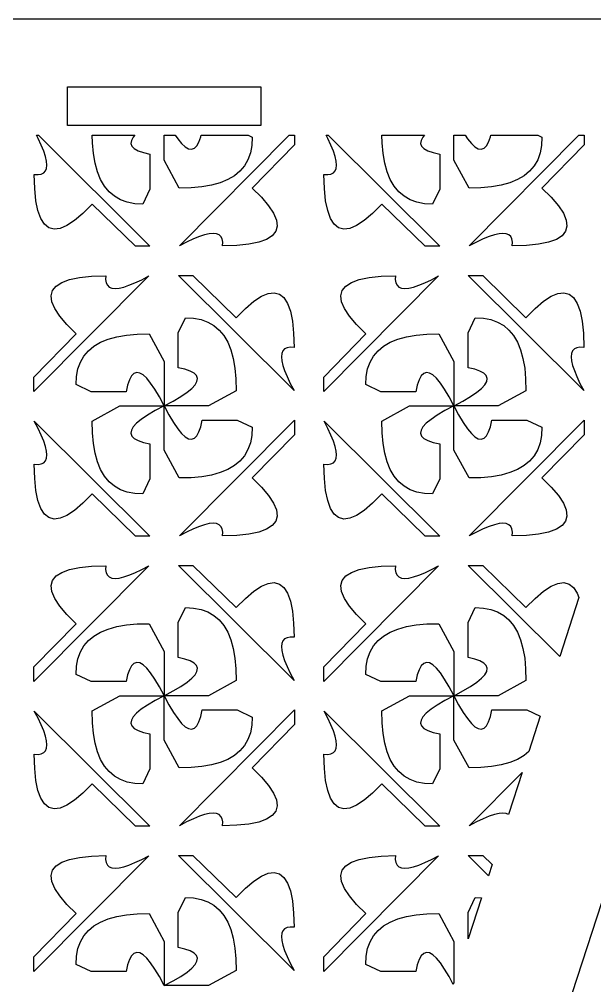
# Model space of a CAD drawing. Header units: metres. Extents: x 20 to 1108, y 20 to 485.
# Drawn here: x 939.7 to 999.3, y 150.8 to 250.8 of the extents above; entities that cross this region are included whole.
import ezdxf

# ---------------------------------------------------------------- set-up
doc = ezdxf.new("R2010")
doc.units = ezdxf.units.M

msp = doc.modelspace()

# ---------------------------------------------------------------- linework, layer by layer
for p, q in [((1029.7, 250.826), (879.698, 250.826)), ((954.698, 20.0001), (1029.7, 250.826)), ((944.698, 239.826), (944.698, 243.826)), ((944.698, 243.826), (964.698, 243.826)), ((964.698, 243.826), (964.698, 239.826)), ((964.698, 239.826), (944.698, 239.826)), ((941.642, 238.497), (941.47, 238.826)), ((941.47, 238.826), (941.671, 238.826)), ((941.968, 237.805), (941.642, 238.497)), ((941.671, 238.826), (953.227, 227.346)), ((947.265, 238.041), (947.249, 238.826)), ((947.249, 238.826), (951.664, 238.826)), ((947.365, 236.929), (947.265, 238.041)), ((951.3, 238.299), (951.252, 237.984)), ((951.497, 238.644), (951.3, 238.299)), ((951.664, 238.826), (951.497, 238.644)), ((954.701, 236.247), (954.701, 238.826)), ((954.701, 238.826), (955.851, 238.826)), ((955.851, 238.826), (956.1, 238.461)), ((956.1, 238.461), (956.506, 237.969)), ((956.282, 227.38), (967.654, 238.826)), ((958.076, 237.729), (958.297, 238.125)), ((958.297, 238.125), (958.485, 238.67)), ((958.485, 238.67), (958.522, 238.826)), ((958.522, 238.826), (963.385, 238.826)), ((963.385, 238.826), (963.817, 238.621)), ((963.817, 238.621), (963.776, 237.772)), ((967.654, 238.826), (968.179, 238.826)), ((968.179, 238.826), (968.179, 237.845)), ((971.642, 238.497), (971.47, 238.826)), ((971.47, 238.826), (971.671, 238.826)), ((971.968, 237.805), (971.642, 238.497)), ((971.671, 238.826), (983.227, 227.346)), ((977.265, 238.041), (977.249, 238.826)), ((977.249, 238.826), (981.664, 238.826)), ((977.365, 236.929), (977.265, 238.041)), ((981.3, 238.299), (981.252, 237.984)), ((981.497, 238.644), (981.3, 238.299)), ((981.664, 238.826), (981.497, 238.644)), ((984.701, 236.247), (984.701, 238.826)), ((984.701, 238.826), (985.851, 238.826)), ((985.851, 238.826), (986.1, 238.461)), ((986.1, 238.461), (986.506, 237.969)), ((986.282, 227.38), (997.654, 238.826)), ((988.076, 237.729), (988.297, 238.125)), ((988.297, 238.125), (988.485, 238.67)), ((988.485, 238.67), (988.522, 238.826)), ((988.522, 238.826), (993.385, 238.826)), ((993.385, 238.826), (993.817, 238.621)), ((993.817, 238.621), (993.776, 237.772)), ((997.654, 238.826), (998.179, 238.826)), ((998.179, 238.826), (998.179, 237.845)), ((942.222, 237.184), (941.968, 237.805)), ((942.402, 236.633), (942.222, 237.184)), ((951.252, 237.984), (951.353, 237.7)), ((951.353, 237.7), (951.601, 237.448)), ((951.601, 237.448), (951.997, 237.228)), ((951.997, 237.228), (952.542, 237.039)), ((952.542, 237.039), (953.231, 236.881)), ((956.506, 237.969), (956.881, 237.625)), ((956.881, 237.625), (957.226, 237.428)), ((957.226, 237.428), (957.54, 237.38)), ((957.54, 237.38), (957.824, 237.481)), ((957.824, 237.481), (958.076, 237.729)), ((963.776, 237.772), (963.629, 236.995)), ((968.179, 237.845), (963.816, 233.365)), ((972.222, 237.184), (971.968, 237.805)), ((972.402, 236.633), (972.222, 237.184)), ((981.252, 237.984), (981.353, 237.7)), ((981.353, 237.7), (981.601, 237.448)), ((981.601, 237.448), (981.997, 237.228)), ((981.997, 237.228), (982.542, 237.039)), ((982.542, 237.039), (983.231, 236.881)), ((986.506, 237.969), (986.881, 237.625)), ((986.881, 237.625), (987.226, 237.428)), ((987.226, 237.428), (987.541, 237.38)), ((987.541, 237.38), (987.824, 237.481)), ((987.824, 237.481), (988.076, 237.729)), ((993.776, 237.772), (993.629, 236.995)), ((998.179, 237.845), (993.816, 233.365)), ((942.512, 236.153), (942.402, 236.633)), ((942.548, 235.744), (942.512, 236.153)), ((947.54, 235.925), (947.365, 236.929)), ((953.231, 236.881), (953.231, 233.262)), ((956.268, 233.369), (954.701, 236.247)), ((963.375, 236.295), (963.014, 235.669)), ((963.629, 236.995), (963.375, 236.295)), ((972.512, 236.153), (972.402, 236.633)), ((972.548, 235.744), (972.512, 236.153)), ((977.54, 235.925), (977.365, 236.929)), ((983.231, 236.881), (983.231, 233.262)), ((986.268, 233.369), (984.701, 236.247)), ((993.375, 236.295), (993.014, 235.669)), ((993.629, 236.995), (993.375, 236.295)), ((942.221, 234.942), (942.402, 235.138)), ((942.402, 235.138), (942.512, 235.405)), ((942.512, 235.405), (942.548, 235.744)), ((947.79, 235.028), (947.54, 235.925)), ((948.115, 234.238), (947.79, 235.028)), ((962.545, 235.119), (961.97, 234.644)), ((963.014, 235.669), (962.545, 235.119)), ((972.221, 234.942), (972.402, 235.138)), ((972.402, 235.138), (972.512, 235.405)), ((972.512, 235.405), (972.548, 235.744)), ((977.79, 235.028), (977.54, 235.925)), ((978.115, 234.238), (977.79, 235.028)), ((992.545, 235.119), (991.97, 234.644)), ((993.014, 235.669), (992.545, 235.119)), ((941.291, 233.308), (941.243, 234.777)), ((941.243, 234.777), (941.639, 234.761)), ((941.639, 234.761), (941.966, 234.816)), ((941.966, 234.816), (942.221, 234.942)), ((948.516, 233.556), (948.115, 234.238)), ((961.286, 234.243), (960.496, 233.918)), ((961.97, 234.644), (961.286, 234.243)), ((971.291, 233.308), (971.243, 234.777)), ((971.243, 234.777), (971.639, 234.761)), ((971.639, 234.761), (971.966, 234.816)), ((971.966, 234.816), (972.221, 234.942)), ((978.516, 233.556), (978.115, 234.238)), ((991.286, 234.243), (990.496, 233.918)), ((991.97, 234.644), (991.286, 234.243)), ((941.421, 232.056), (941.291, 233.308)), ((948.99, 232.98), (948.516, 233.556)), ((953.231, 233.262), (952.493, 231.707)), ((957.483, 233.393), (956.268, 233.369)), ((958.596, 233.493), (957.483, 233.393)), ((959.6, 233.668), (958.596, 233.493)), ((960.496, 233.918), (959.6, 233.668)), ((963.816, 233.365), (964.778, 232.411)), ((971.421, 232.056), (971.291, 233.308)), ((978.99, 232.98), (978.516, 233.556)), ((983.231, 233.262), (982.493, 231.707)), ((987.483, 233.393), (986.268, 233.369)), ((988.596, 233.493), (987.483, 233.393)), ((989.6, 233.668), (988.596, 233.493)), ((990.496, 233.918), (989.6, 233.668)), ((993.816, 233.365), (994.778, 232.411)), ((941.633, 231.026), (941.421, 232.056)), ((949.541, 232.512), (948.99, 232.98)), ((950.167, 232.15), (949.541, 232.512)), ((950.867, 231.896), (950.167, 232.15)), ((964.778, 232.411), (965.518, 231.541)), ((971.633, 231.026), (971.421, 232.056)), ((979.541, 232.512), (978.99, 232.98)), ((980.167, 232.15), (979.541, 232.512)), ((980.867, 231.896), (980.167, 232.15)), ((994.778, 232.411), (995.518, 231.541)), ((941.926, 230.217), (941.633, 231.026)), ((947.237, 231.708), (946.283, 230.746)), ((951.717, 227.346), (947.237, 231.708)), ((951.644, 231.748), (950.867, 231.896)), ((952.493, 231.707), (951.644, 231.748)), ((965.518, 231.541), (966.035, 230.755)), ((971.926, 230.217), (971.633, 231.026)), ((977.237, 231.708), (976.283, 230.746)), ((981.717, 227.346), (977.237, 231.708)), ((981.644, 231.748), (980.867, 231.896)), ((982.493, 231.707), (981.644, 231.748)), ((995.518, 231.541), (996.035, 230.755)), ((942.303, 229.629), (941.926, 230.217)), ((945.413, 230.007), (944.627, 229.489)), ((946.283, 230.746), (945.413, 230.007)), ((966.035, 230.755), (966.331, 230.051)), ((966.331, 230.051), (966.407, 229.428)), ((972.303, 229.629), (971.926, 230.217)), ((975.413, 230.007), (974.627, 229.489)), ((976.283, 230.746), (975.413, 230.007)), ((996.035, 230.755), (996.331, 230.051)), ((996.331, 230.051), (996.407, 229.428)), ((942.76, 229.263), (942.303, 229.629)), ((943.3, 229.117), (942.76, 229.263)), ((943.923, 229.193), (943.3, 229.117)), ((944.627, 229.489), (943.923, 229.193)), ((966.407, 229.428), (966.262, 228.889)), ((972.76, 229.263), (972.303, 229.629)), ((973.3, 229.117), (972.76, 229.263)), ((973.923, 229.193), (973.3, 229.117)), ((974.627, 229.489), (973.923, 229.193)), ((996.407, 229.428), (996.262, 228.889)), ((957.72, 228.096), (957.027, 227.77)), ((958.341, 228.35), (957.72, 228.096)), ((958.892, 228.53), (958.341, 228.35)), ((959.371, 228.64), (958.892, 228.53)), ((959.78, 228.676), (959.371, 228.64)), ((960.119, 228.64), (959.78, 228.676)), ((960.387, 228.53), (960.119, 228.64)), ((960.583, 228.349), (960.387, 228.53)), ((960.709, 228.094), (960.583, 228.349)), ((960.764, 227.767), (960.709, 228.094)), ((965.308, 228.054), (964.498, 227.761)), ((965.896, 228.431), (965.308, 228.054)), ((966.262, 228.889), (965.896, 228.431)), ((987.72, 228.096), (987.027, 227.77)), ((988.341, 228.35), (987.72, 228.096)), ((988.892, 228.53), (988.341, 228.35)), ((989.371, 228.64), (988.892, 228.53)), ((989.78, 228.676), (989.371, 228.64)), ((990.119, 228.64), (989.78, 228.676)), ((990.387, 228.53), (990.119, 228.64)), ((990.583, 228.349), (990.387, 228.53)), ((990.709, 228.094), (990.583, 228.349)), ((990.764, 227.767), (990.709, 228.094)), ((995.308, 228.054), (994.499, 227.761)), ((995.896, 228.431), (995.308, 228.054)), ((996.262, 228.889), (995.896, 228.431)), ((953.227, 227.346), (951.717, 227.346)), ((957.027, 227.77), (956.282, 227.38)), ((960.748, 227.371), (960.764, 227.767)), ((962.217, 227.419), (960.748, 227.371)), ((963.469, 227.549), (962.217, 227.419)), ((964.498, 227.761), (963.469, 227.549)), ((983.227, 227.346), (981.717, 227.346)), ((987.027, 227.77), (986.282, 227.38)), ((990.747, 227.371), (990.764, 227.767)), ((992.217, 227.419), (990.747, 227.371)), ((993.469, 227.549), (992.217, 227.419)), ((994.499, 227.761), (993.469, 227.549)), ((953.114, 224.273), (941.218, 212.298)), ((944.898, 223.892), (945.928, 224.104)), ((945.928, 224.104), (947.18, 224.234)), ((947.18, 224.234), (948.648, 224.281)), ((948.648, 224.281), (948.633, 223.886)), ((952.369, 223.883), (953.114, 224.273)), ((956.17, 224.307), (957.68, 224.307)), ((968.145, 212.41), (956.17, 224.307)), ((957.68, 224.307), (962.159, 219.944)), ((983.114, 224.273), (971.218, 212.298)), ((974.898, 223.892), (975.928, 224.104)), ((975.928, 224.104), (977.18, 224.234)), ((977.18, 224.234), (978.649, 224.281)), ((978.649, 224.281), (978.633, 223.886)), ((982.369, 223.883), (983.114, 224.273)), ((986.17, 224.307), (987.68, 224.307)), ((998.145, 212.41), (986.17, 224.307)), ((987.68, 224.307), (992.159, 219.944)), ((943.135, 222.764), (943.501, 223.222)), ((943.501, 223.222), (944.089, 223.599)), ((944.089, 223.599), (944.898, 223.892)), ((948.633, 223.886), (948.688, 223.559)), ((948.688, 223.559), (948.814, 223.304)), ((948.814, 223.304), (949.01, 223.122)), ((949.01, 223.122), (949.277, 223.013)), ((949.277, 223.013), (949.616, 222.977)), ((949.616, 222.977), (950.025, 223.013)), ((950.025, 223.013), (950.505, 223.122)), ((950.505, 223.122), (951.056, 223.303)), ((951.056, 223.303), (951.677, 223.557)), ((951.677, 223.557), (952.369, 223.883)), ((973.135, 222.764), (973.501, 223.222)), ((973.501, 223.222), (974.089, 223.599)), ((974.089, 223.599), (974.898, 223.892)), ((978.633, 223.886), (978.688, 223.559)), ((978.688, 223.559), (978.814, 223.304)), ((978.814, 223.304), (979.01, 223.122)), ((979.01, 223.122), (979.277, 223.013)), ((979.277, 223.013), (979.616, 222.977)), ((979.616, 222.977), (980.025, 223.013)), ((980.025, 223.013), (980.505, 223.122)), ((980.505, 223.122), (981.056, 223.303)), ((981.056, 223.303), (981.677, 223.557)), ((981.677, 223.557), (982.369, 223.883)), ((942.989, 222.225), (943.135, 222.764)), ((943.065, 221.602), (942.989, 222.225)), ((963.983, 221.646), (964.77, 222.163)), ((964.77, 222.163), (965.474, 222.459)), ((965.474, 222.459), (966.097, 222.535)), ((966.097, 222.535), (966.637, 222.39)), ((966.637, 222.39), (967.094, 222.024)), ((967.094, 222.024), (967.471, 221.436)), ((972.989, 222.225), (973.135, 222.764)), ((973.065, 221.602), (972.989, 222.225)), ((993.983, 221.646), (994.77, 222.163)), ((994.77, 222.163), (995.474, 222.459)), ((995.474, 222.459), (996.097, 222.535)), ((996.097, 222.535), (996.637, 222.39)), ((996.637, 222.39), (997.094, 222.024)), ((997.094, 222.024), (997.471, 221.436)), ((943.361, 220.898), (943.065, 221.602)), ((963.113, 220.906), (963.983, 221.646)), ((967.471, 221.436), (967.764, 220.627)), ((973.361, 220.898), (973.065, 221.602)), ((993.113, 220.906), (993.983, 221.646)), ((997.471, 221.436), (997.764, 220.627)), ((943.879, 220.111), (943.361, 220.898)), ((944.618, 219.241), (943.879, 220.111)), ((962.159, 219.944), (963.113, 220.906)), ((967.764, 220.627), (967.976, 219.597)), ((973.879, 220.111), (973.361, 220.898)), ((974.618, 219.241), (973.879, 220.111)), ((992.159, 219.944), (993.113, 220.906)), ((997.764, 220.627), (997.976, 219.597)), ((945.58, 218.287), (944.618, 219.241)), ((956.165, 218.391), (956.903, 219.945)), ((956.903, 219.945), (957.753, 219.904)), ((957.753, 219.904), (958.529, 219.757)), ((958.529, 219.757), (959.23, 219.503)), ((959.23, 219.503), (959.856, 219.141)), ((959.856, 219.141), (960.406, 218.673)), ((967.976, 219.597), (968.106, 218.345)), ((975.58, 218.287), (974.618, 219.241)), ((986.165, 218.391), (986.903, 219.945)), ((986.903, 219.945), (987.753, 219.904)), ((987.753, 219.904), (988.529, 219.757)), ((988.529, 219.757), (989.23, 219.503)), ((989.23, 219.503), (989.856, 219.141)), ((989.856, 219.141), (990.406, 218.673)), ((997.976, 219.597), (998.106, 218.345)), ((941.218, 213.808), (945.58, 218.287)), ((949.797, 217.984), (950.801, 218.159)), ((950.801, 218.159), (951.913, 218.26)), ((951.913, 218.26), (953.129, 218.283)), ((953.129, 218.283), (954.695, 215.405)), ((956.165, 214.772), (956.165, 218.391)), ((960.406, 218.673), (960.881, 218.097)), ((960.881, 218.097), (961.281, 217.414)), ((968.106, 218.345), (968.153, 216.875)), ((971.218, 213.808), (975.58, 218.287)), ((979.797, 217.984), (980.801, 218.159)), ((980.801, 218.159), (981.913, 218.26)), ((981.913, 218.26), (983.129, 218.283)), ((983.129, 218.283), (984.695, 215.405)), ((986.165, 214.772), (986.165, 218.391)), ((990.406, 218.673), (990.881, 218.097)), ((990.881, 218.097), (991.281, 217.414)), ((998.106, 218.345), (998.153, 216.875)), ((946.852, 216.534), (947.427, 217.009)), ((947.427, 217.009), (948.11, 217.409)), ((948.11, 217.409), (948.9, 217.734)), ((948.9, 217.734), (949.797, 217.984)), ((961.281, 217.414), (961.606, 216.624)), ((976.852, 216.534), (977.427, 217.009)), ((977.427, 217.009), (978.11, 217.409)), ((978.11, 217.409), (978.9, 217.734)), ((978.9, 217.734), (979.797, 217.984)), ((991.281, 217.414), (991.606, 216.624)), ((946.384, 215.984), (946.852, 216.534)), ((961.606, 216.624), (961.856, 215.728)), ((966.885, 216.247), (966.849, 215.908)), ((966.994, 216.515), (966.885, 216.247)), ((967.176, 216.711), (966.994, 216.515)), ((967.431, 216.837), (967.176, 216.711)), ((967.758, 216.892), (967.431, 216.837)), ((968.153, 216.875), (967.758, 216.892)), ((976.384, 215.984), (976.852, 216.534)), ((991.606, 216.624), (991.856, 215.728)), ((996.885, 216.247), (996.849, 215.908)), ((996.994, 216.515), (996.885, 216.247)), ((997.176, 216.711), (996.994, 216.515)), ((997.431, 216.837), (997.176, 216.711)), ((997.758, 216.892), (997.431, 216.837)), ((998.153, 216.875), (997.758, 216.892)), ((945.768, 214.657), (946.022, 215.358)), ((946.022, 215.358), (946.384, 215.984)), ((954.695, 215.405), (954.695, 210.839)), ((961.856, 215.728), (962.031, 214.724)), ((966.849, 215.908), (966.885, 215.499)), ((966.885, 215.499), (966.994, 215.02)), ((966.994, 215.02), (967.175, 214.469)), ((975.768, 214.657), (976.022, 215.358)), ((976.022, 215.358), (976.384, 215.984)), ((984.695, 215.405), (984.695, 210.839)), ((991.856, 215.728), (992.031, 214.724)), ((996.849, 215.908), (996.885, 215.499)), ((996.885, 215.499), (996.994, 215.02)), ((996.994, 215.02), (997.175, 214.469)), ((945.62, 213.881), (945.768, 214.657)), ((951.572, 214.172), (951.32, 213.924)), ((951.856, 214.273), (951.572, 214.172)), ((952.171, 214.225), (951.856, 214.273)), ((952.516, 214.027), (952.171, 214.225)), ((952.891, 213.684), (952.516, 214.027)), ((956.855, 214.613), (956.165, 214.772)), ((957.399, 214.425), (956.855, 214.613)), ((957.796, 214.204), (957.399, 214.425)), ((958.044, 213.952), (957.796, 214.204)), ((962.031, 214.724), (962.132, 213.611)), ((967.175, 214.469), (967.429, 213.848)), ((975.62, 213.881), (975.768, 214.657)), ((981.572, 214.172), (981.32, 213.924)), ((981.856, 214.273), (981.572, 214.172)), ((982.171, 214.225), (981.856, 214.273)), ((982.516, 214.027), (982.171, 214.225)), ((982.891, 213.684), (982.516, 214.027)), ((986.855, 214.613), (986.165, 214.772)), ((987.399, 214.425), (986.855, 214.613)), ((987.796, 214.204), (987.399, 214.425)), ((988.044, 213.952), (987.796, 214.204)), ((992.031, 214.724), (992.132, 213.611)), ((997.175, 214.469), (997.429, 213.848)), ((941.218, 212.298), (941.218, 213.808)), ((945.579, 213.031), (945.62, 213.881)), ((947.134, 212.293), (945.579, 213.031)), ((951.1, 213.527), (950.911, 212.983)), ((951.32, 213.924), (951.1, 213.527)), ((953.297, 213.192), (952.891, 213.684)), ((953.734, 212.551), (953.297, 213.192)), ((957.556, 212.634), (957.899, 213.009)), ((957.899, 213.009), (958.097, 213.354)), ((958.145, 213.669), (958.044, 213.952)), ((958.097, 213.354), (958.145, 213.669)), ((962.132, 213.611), (962.155, 212.396)), ((967.429, 213.848), (967.755, 213.155)), ((967.755, 213.155), (968.145, 212.41)), ((971.218, 212.298), (971.218, 213.808)), ((975.579, 213.031), (975.62, 213.881)), ((977.134, 212.293), (975.579, 213.031)), ((981.1, 213.527), (980.911, 212.983)), ((981.32, 213.924), (981.1, 213.527)), ((983.297, 213.192), (982.891, 213.684)), ((983.734, 212.551), (983.297, 213.192)), ((987.556, 212.634), (987.899, 213.009)), ((987.899, 213.009), (988.097, 213.354)), ((988.145, 213.669), (988.044, 213.952)), ((988.097, 213.354), (988.145, 213.669)), ((992.132, 213.611), (992.155, 212.396)), ((997.429, 213.848), (997.755, 213.155)), ((997.755, 213.155), (998.145, 212.41)), ((950.753, 212.293), (947.134, 212.293)), ((950.911, 212.983), (950.753, 212.293)), ((954.202, 211.763), (953.734, 212.551)), ((956.423, 211.79), (957.064, 212.228)), ((957.064, 212.228), (957.556, 212.634)), ((962.155, 212.396), (959.277, 210.829)), ((980.753, 212.293), (977.134, 212.293)), ((980.911, 212.983), (980.753, 212.293)), ((984.202, 211.763), (983.734, 212.551)), ((986.423, 211.79), (987.064, 212.228)), ((987.064, 212.228), (987.556, 212.634)), ((992.155, 212.396), (989.277, 210.829)), ((954.695, 210.839), (954.202, 211.763)), ((954.711, 210.829), (955.636, 211.322)), ((955.636, 211.322), (956.423, 211.79)), ((984.695, 210.839), (984.202, 211.763)), ((984.711, 210.829), (985.635, 211.322)), ((985.635, 211.322), (986.423, 211.79)), ((947.241, 209.257), (950.119, 210.823)), ((950.119, 210.823), (954.686, 210.823)), ((953.761, 210.33), (952.974, 209.862)), ((954.686, 210.823), (953.761, 210.33)), ((954.701, 206.247), (954.701, 210.814)), ((954.701, 210.814), (955.194, 209.89)), ((959.277, 210.829), (954.711, 210.829)), ((977.241, 209.257), (980.119, 210.823)), ((980.119, 210.823), (984.686, 210.823)), ((983.762, 210.33), (982.974, 209.862)), ((984.686, 210.823), (983.762, 210.33)), ((984.701, 206.247), (984.701, 210.814)), ((984.701, 210.814), (985.194, 209.89)), ((989.277, 210.829), (984.711, 210.829)), ((941.642, 208.497), (941.252, 209.242)), ((941.252, 209.242), (953.227, 197.346)), ((947.265, 208.041), (947.241, 209.257)), ((951.841, 209.019), (951.497, 208.644)), ((952.333, 209.425), (951.841, 209.019)), ((952.974, 209.862), (952.333, 209.425)), ((955.194, 209.89), (955.662, 209.102)), ((955.662, 209.102), (956.1, 208.461)), ((956.282, 197.38), (968.179, 209.355)), ((958.485, 208.67), (958.644, 209.359)), ((958.644, 209.359), (962.263, 209.359)), ((962.263, 209.359), (963.817, 208.621)), ((968.179, 209.355), (968.179, 207.845)), ((971.642, 208.497), (971.252, 209.242)), ((971.252, 209.242), (983.227, 197.346)), ((977.265, 208.041), (977.241, 209.257)), ((981.841, 209.019), (981.497, 208.644)), ((982.333, 209.425), (981.841, 209.019)), ((982.974, 209.862), (982.333, 209.425)), ((985.194, 209.89), (985.662, 209.102)), ((985.662, 209.102), (986.1, 208.461)), ((986.282, 197.38), (998.179, 209.355)), ((988.485, 208.67), (988.644, 209.359)), ((988.644, 209.359), (992.263, 209.359)), ((992.263, 209.359), (993.817, 208.621)), ((998.179, 209.355), (998.179, 207.845)), ((941.968, 207.805), (941.642, 208.497)), ((947.365, 206.929), (947.265, 208.041)), ((951.3, 208.299), (951.252, 207.984)), ((951.497, 208.644), (951.3, 208.299)), ((956.1, 208.461), (956.506, 207.969)), ((958.076, 207.729), (958.297, 208.125)), ((958.297, 208.125), (958.485, 208.67)), ((963.817, 208.621), (963.776, 207.772)), ((971.968, 207.805), (971.642, 208.497)), ((977.365, 206.929), (977.265, 208.041)), ((981.3, 208.299), (981.252, 207.984)), ((981.497, 208.644), (981.3, 208.299)), ((986.1, 208.461), (986.506, 207.969)), ((988.076, 207.729), (988.297, 208.125)), ((988.297, 208.125), (988.485, 208.67)), ((993.817, 208.621), (993.776, 207.772)), ((942.222, 207.184), (941.968, 207.805)), ((942.402, 206.633), (942.222, 207.184)), ((951.252, 207.984), (951.353, 207.7)), ((951.353, 207.7), (951.601, 207.448)), ((951.601, 207.448), (951.997, 207.228)), ((951.997, 207.228), (952.542, 207.039)), ((952.542, 207.039), (953.231, 206.881)), ((956.506, 207.969), (956.881, 207.625)), ((956.881, 207.625), (957.226, 207.428)), ((957.226, 207.428), (957.54, 207.38)), ((957.54, 207.38), (957.824, 207.481)), ((957.824, 207.481), (958.076, 207.729)), ((963.776, 207.772), (963.629, 206.995)), ((968.179, 207.845), (963.816, 203.365)), ((972.222, 207.184), (971.968, 207.805)), ((972.402, 206.633), (972.222, 207.184)), ((981.252, 207.984), (981.353, 207.7)), ((981.353, 207.7), (981.601, 207.448)), ((981.601, 207.448), (981.997, 207.228)), ((981.997, 207.228), (982.542, 207.039)), ((982.542, 207.039), (983.231, 206.881)), ((986.506, 207.969), (986.881, 207.625)), ((986.881, 207.625), (987.226, 207.428)), ((987.226, 207.428), (987.541, 207.38)), ((987.541, 207.38), (987.824, 207.481)), ((987.824, 207.481), (988.076, 207.729)), ((993.776, 207.772), (993.629, 206.995)), ((998.179, 207.845), (993.816, 203.365)), ((942.512, 206.153), (942.402, 206.633)), ((942.548, 205.744), (942.512, 206.153)), ((947.54, 205.925), (947.365, 206.929)), ((953.231, 206.881), (953.231, 203.262)), ((956.268, 203.369), (954.701, 206.247)), ((963.375, 206.295), (963.014, 205.669)), ((963.629, 206.995), (963.375, 206.295)), ((972.512, 206.153), (972.402, 206.633)), ((972.548, 205.744), (972.512, 206.153)), ((977.54, 205.925), (977.365, 206.929)), ((983.231, 206.881), (983.231, 203.262)), ((986.268, 203.369), (984.701, 206.247)), ((993.375, 206.295), (993.014, 205.669)), ((993.629, 206.995), (993.375, 206.295)), ((942.221, 204.942), (942.402, 205.138)), ((942.402, 205.138), (942.512, 205.405)), ((942.512, 205.405), (942.548, 205.744)), ((947.79, 205.028), (947.54, 205.925)), ((948.115, 204.238), (947.79, 205.028)), ((962.545, 205.119), (961.97, 204.644)), ((963.014, 205.669), (962.545, 205.119)), ((972.221, 204.942), (972.402, 205.138)), ((972.402, 205.138), (972.512, 205.405)), ((972.512, 205.405), (972.548, 205.744)), ((977.79, 205.028), (977.54, 205.925)), ((978.115, 204.238), (977.79, 205.028)), ((992.545, 205.119), (991.97, 204.644)), ((993.014, 205.669), (992.545, 205.119)), ((941.291, 203.308), (941.243, 204.777)), ((941.243, 204.777), (941.639, 204.761)), ((941.639, 204.761), (941.966, 204.816)), ((941.966, 204.816), (942.221, 204.942)), ((948.516, 203.556), (948.115, 204.238)), ((961.286, 204.243), (960.496, 203.918)), ((961.97, 204.644), (961.286, 204.243)), ((971.291, 203.308), (971.243, 204.777)), ((971.243, 204.777), (971.639, 204.761)), ((971.639, 204.761), (971.966, 204.816)), ((971.966, 204.816), (972.221, 204.942)), ((978.516, 203.556), (978.115, 204.238)), ((991.286, 204.243), (990.496, 203.918)), ((991.97, 204.644), (991.286, 204.243)), ((941.421, 202.056), (941.291, 203.308)), ((948.99, 202.98), (948.516, 203.556)), ((953.231, 203.262), (952.493, 201.707)), ((957.483, 203.393), (956.268, 203.369)), ((958.596, 203.493), (957.483, 203.393)), ((959.6, 203.668), (958.596, 203.493)), ((960.496, 203.918), (959.6, 203.668)), ((963.816, 203.365), (964.778, 202.411)), ((971.421, 202.056), (971.291, 203.308)), ((978.99, 202.98), (978.516, 203.556)), ((983.231, 203.262), (982.493, 201.707)), ((987.483, 203.393), (986.268, 203.369)), ((988.596, 203.493), (987.483, 203.393)), ((989.6, 203.668), (988.596, 203.493)), ((990.496, 203.918), (989.6, 203.668)), ((993.816, 203.365), (994.778, 202.411)), ((941.633, 201.026), (941.421, 202.056)), ((949.541, 202.512), (948.99, 202.98)), ((950.167, 202.15), (949.541, 202.512)), ((950.867, 201.896), (950.167, 202.15)), ((964.778, 202.411), (965.518, 201.541)), ((971.633, 201.026), (971.421, 202.056)), ((979.541, 202.512), (978.99, 202.98)), ((980.167, 202.15), (979.541, 202.512)), ((980.867, 201.896), (980.167, 202.15)), ((994.778, 202.411), (995.518, 201.541)), ((941.926, 200.217), (941.633, 201.026)), ((947.237, 201.708), (946.283, 200.746)), ((951.717, 197.346), (947.237, 201.708)), ((951.644, 201.748), (950.867, 201.896)), ((952.493, 201.707), (951.644, 201.748)), ((965.518, 201.541), (966.035, 200.755)), ((971.926, 200.217), (971.633, 201.026)), ((977.237, 201.708), (976.283, 200.746)), ((981.717, 197.346), (977.237, 201.708)), ((981.644, 201.748), (980.867, 201.896)), ((982.493, 201.707), (981.644, 201.748)), ((995.518, 201.541), (996.035, 200.755)), ((942.303, 199.629), (941.926, 200.217)), ((945.413, 200.007), (944.627, 199.489)), ((946.283, 200.746), (945.413, 200.007)), ((966.035, 200.755), (966.331, 200.051)), ((966.331, 200.051), (966.407, 199.428)), ((972.303, 199.629), (971.926, 200.217)), ((975.413, 200.007), (974.627, 199.489)), ((976.283, 200.746), (975.413, 200.007)), ((996.035, 200.755), (996.331, 200.051)), ((996.331, 200.051), (996.407, 199.428)), ((942.76, 199.263), (942.303, 199.629)), ((943.3, 199.117), (942.76, 199.263)), ((943.923, 199.193), (943.3, 199.117)), ((944.627, 199.489), (943.923, 199.193)), ((966.407, 199.428), (966.262, 198.889)), ((972.76, 199.263), (972.303, 199.629)), ((973.3, 199.117), (972.76, 199.263)), ((973.923, 199.193), (973.3, 199.117)), ((974.627, 199.489), (973.923, 199.193)), ((996.407, 199.428), (996.262, 198.889)), ((957.72, 198.096), (957.027, 197.77)), ((958.341, 198.35), (957.72, 198.096)), ((958.892, 198.53), (958.341, 198.35)), ((959.371, 198.64), (958.892, 198.53)), ((959.78, 198.676), (959.371, 198.64)), ((960.119, 198.64), (959.78, 198.676)), ((960.387, 198.53), (960.119, 198.64)), ((960.583, 198.349), (960.387, 198.53)), ((960.709, 198.094), (960.583, 198.349)), ((960.764, 197.767), (960.709, 198.094)), ((965.308, 198.054), (964.498, 197.761)), ((965.896, 198.431), (965.308, 198.054)), ((966.262, 198.889), (965.896, 198.431)), ((987.72, 198.096), (987.027, 197.77)), ((988.341, 198.35), (987.72, 198.096)), ((988.892, 198.53), (988.341, 198.35)), ((989.371, 198.64), (988.892, 198.53)), ((989.78, 198.676), (989.371, 198.64)), ((990.119, 198.64), (989.78, 198.676)), ((990.387, 198.53), (990.119, 198.64)), ((990.583, 198.349), (990.387, 198.53)), ((990.709, 198.094), (990.583, 198.349)), ((990.764, 197.767), (990.709, 198.094)), ((995.308, 198.054), (994.499, 197.761)), ((995.896, 198.431), (995.308, 198.054)), ((996.262, 198.889), (995.896, 198.431)), ((953.227, 197.346), (951.717, 197.346)), ((957.027, 197.77), (956.282, 197.38)), ((960.748, 197.371), (960.764, 197.767)), ((962.217, 197.419), (960.748, 197.371)), ((963.469, 197.549), (962.217, 197.419)), ((964.498, 197.761), (963.469, 197.549)), ((983.227, 197.346), (981.717, 197.346)), ((987.027, 197.77), (986.282, 197.38)), ((990.747, 197.371), (990.764, 197.767)), ((992.217, 197.419), (990.747, 197.371)), ((993.469, 197.549), (992.217, 197.419)), ((994.499, 197.761), (993.469, 197.549)), ((953.114, 194.273), (941.218, 182.298)), ((944.898, 193.892), (945.928, 194.104)), ((945.928, 194.104), (947.18, 194.234)), ((947.18, 194.234), (948.648, 194.281)), ((948.648, 194.281), (948.633, 193.886)), ((952.369, 193.883), (953.114, 194.273)), ((956.17, 194.307), (957.68, 194.307)), ((968.145, 182.41), (956.17, 194.307)), ((957.68, 194.307), (962.159, 189.944)), ((983.114, 194.273), (971.218, 182.298)), ((974.898, 193.892), (975.928, 194.104)), ((975.928, 194.104), (977.18, 194.234)), ((977.18, 194.234), (978.649, 194.281)), ((978.649, 194.281), (978.633, 193.886)), ((982.369, 193.883), (983.114, 194.273)), ((986.17, 194.307), (987.68, 194.307)), ((995.654, 184.884), (986.17, 194.307)), ((987.68, 194.307), (992.159, 189.944)), ((943.135, 192.764), (943.501, 193.222)), ((943.501, 193.222), (944.089, 193.599)), ((944.089, 193.599), (944.898, 193.892)), ((948.633, 193.886), (948.688, 193.559)), ((948.688, 193.559), (948.814, 193.304)), ((948.814, 193.304), (949.01, 193.122)), ((949.01, 193.122), (949.277, 193.013)), ((949.277, 193.013), (949.616, 192.977)), ((949.616, 192.977), (950.025, 193.013)), ((950.025, 193.013), (950.505, 193.122)), ((950.505, 193.122), (951.056, 193.303)), ((951.056, 193.303), (951.677, 193.557)), ((951.677, 193.557), (952.369, 193.883)), ((973.135, 192.764), (973.501, 193.222)), ((973.501, 193.222), (974.089, 193.599)), ((974.089, 193.599), (974.898, 193.892)), ((978.633, 193.886), (978.688, 193.559)), ((978.688, 193.559), (978.814, 193.304)), ((978.814, 193.304), (979.01, 193.122)), ((979.01, 193.122), (979.277, 193.013)), ((979.277, 193.013), (979.616, 192.977)), ((979.616, 192.977), (980.025, 193.013)), ((980.025, 193.013), (980.505, 193.122)), ((980.505, 193.122), (981.056, 193.303)), ((981.056, 193.303), (981.677, 193.557)), ((981.677, 193.557), (982.369, 193.883)), ((942.989, 192.225), (943.135, 192.764)), ((943.065, 191.602), (942.989, 192.225)), ((963.983, 191.646), (964.77, 192.163)), ((964.77, 192.163), (965.474, 192.459)), ((965.474, 192.459), (966.097, 192.535)), ((966.097, 192.535), (966.637, 192.39)), ((966.637, 192.39), (967.094, 192.024)), ((967.094, 192.024), (967.471, 191.436)), ((972.989, 192.225), (973.135, 192.764)), ((973.065, 191.602), (972.989, 192.225)), ((993.983, 191.646), (994.77, 192.163)), ((994.77, 192.163), (995.474, 192.459)), ((995.474, 192.459), (996.097, 192.535)), ((996.097, 192.535), (996.637, 192.39)), ((996.637, 192.39), (997.094, 192.024)), ((997.094, 192.024), (997.471, 191.436)), ((943.361, 190.898), (943.065, 191.602)), ((963.113, 190.906), (963.983, 191.646)), ((967.471, 191.436), (967.764, 190.627)), ((973.361, 190.898), (973.065, 191.602)), ((993.113, 190.906), (993.983, 191.646)), ((997.471, 191.436), (997.636, 190.98)), ((943.879, 190.111), (943.361, 190.898)), ((944.618, 189.241), (943.879, 190.111)), ((962.159, 189.944), (963.113, 190.906)), ((967.764, 190.627), (967.976, 189.597)), ((973.879, 190.111), (973.361, 190.898)), ((974.618, 189.241), (973.879, 190.111)), ((992.159, 189.944), (993.113, 190.906)), ((997.636, 190.98), (995.654, 184.884)), ((945.58, 188.287), (944.618, 189.241)), ((956.165, 188.391), (956.903, 189.945)), ((956.903, 189.945), (957.753, 189.904)), ((957.753, 189.904), (958.529, 189.757)), ((958.529, 189.757), (959.23, 189.503)), ((959.23, 189.503), (959.856, 189.141)), ((959.856, 189.141), (960.406, 188.673)), ((967.976, 189.597), (968.106, 188.345)), ((975.58, 188.287), (974.618, 189.241)), ((986.165, 188.391), (986.903, 189.945)), ((986.903, 189.945), (987.753, 189.904)), ((987.753, 189.904), (988.529, 189.757)), ((988.529, 189.757), (989.23, 189.503)), ((989.23, 189.503), (989.856, 189.141)), ((989.856, 189.141), (990.406, 188.673)), ((941.218, 183.808), (945.58, 188.287)), ((949.797, 187.984), (950.801, 188.159)), ((950.801, 188.159), (951.913, 188.26)), ((951.913, 188.26), (953.129, 188.283)), ((953.129, 188.283), (954.695, 185.405)), ((956.165, 184.772), (956.165, 188.391)), ((960.406, 188.673), (960.881, 188.097)), ((960.881, 188.097), (961.281, 187.414)), ((968.106, 188.345), (968.153, 186.875)), ((971.218, 183.808), (975.58, 188.287)), ((979.797, 187.984), (980.801, 188.159)), ((980.801, 188.159), (981.913, 188.26)), ((981.913, 188.26), (983.129, 188.283)), ((983.129, 188.283), (984.695, 185.405)), ((986.165, 184.772), (986.165, 188.391)), ((990.406, 188.673), (990.881, 188.097)), ((990.881, 188.097), (991.281, 187.414)), ((946.852, 186.534), (947.427, 187.009)), ((947.427, 187.009), (948.11, 187.409)), ((948.11, 187.409), (948.9, 187.734)), ((948.9, 187.734), (949.797, 187.984)), ((961.281, 187.414), (961.606, 186.624)), ((976.852, 186.534), (977.427, 187.009)), ((977.427, 187.009), (978.11, 187.409)), ((978.11, 187.409), (978.9, 187.734)), ((978.9, 187.734), (979.797, 187.984)), ((991.281, 187.414), (991.606, 186.624)), ((946.384, 185.984), (946.852, 186.534)), ((961.606, 186.624), (961.856, 185.728)), ((966.885, 186.247), (966.849, 185.908)), ((966.994, 186.515), (966.885, 186.247)), ((967.176, 186.711), (966.994, 186.515)), ((967.431, 186.837), (967.176, 186.711)), ((967.758, 186.892), (967.431, 186.837)), ((968.153, 186.875), (967.758, 186.892)), ((976.384, 185.984), (976.852, 186.534)), ((991.606, 186.624), (991.856, 185.728)), ((945.768, 184.657), (946.022, 185.358)), ((946.022, 185.358), (946.384, 185.984)), ((954.695, 185.405), (954.695, 180.839)), ((961.856, 185.728), (962.031, 184.724)), ((966.849, 185.908), (966.885, 185.499)), ((966.885, 185.499), (966.994, 185.02)), ((966.994, 185.02), (967.175, 184.469)), ((975.768, 184.657), (976.022, 185.358)), ((976.022, 185.358), (976.384, 185.984)), ((984.695, 185.405), (984.695, 180.839)), ((991.856, 185.728), (992.031, 184.724)), ((945.62, 183.881), (945.768, 184.657)), ((951.572, 184.172), (951.32, 183.924)), ((951.856, 184.273), (951.572, 184.172)), ((952.171, 184.225), (951.856, 184.273)), ((952.516, 184.027), (952.171, 184.225)), ((952.891, 183.684), (952.516, 184.027)), ((956.855, 184.613), (956.165, 184.772)), ((957.399, 184.425), (956.855, 184.613)), ((957.796, 184.204), (957.399, 184.425)), ((958.044, 183.952), (957.796, 184.204)), ((962.031, 184.724), (962.132, 183.611)), ((967.175, 184.469), (967.429, 183.848)), ((975.62, 183.881), (975.768, 184.657)), ((981.572, 184.172), (981.32, 183.924)), ((981.856, 184.273), (981.572, 184.172)), ((982.171, 184.225), (981.856, 184.273)), ((982.516, 184.027), (982.171, 184.225)), ((982.891, 183.684), (982.516, 184.027)), ((986.855, 184.613), (986.165, 184.772)), ((987.399, 184.425), (986.855, 184.613)), ((987.796, 184.204), (987.399, 184.425)), ((988.044, 183.952), (987.796, 184.204)), ((992.031, 184.724), (992.132, 183.611)), ((941.218, 182.298), (941.218, 183.808)), ((945.579, 183.031), (945.62, 183.881)), ((947.134, 182.293), (945.579, 183.031)), ((951.1, 183.527), (950.911, 182.983)), ((951.32, 183.924), (951.1, 183.527)), ((953.297, 183.192), (952.891, 183.684)), ((953.734, 182.551), (953.297, 183.192)), ((957.556, 182.634), (957.899, 183.009)), ((957.899, 183.009), (958.097, 183.354)), ((958.145, 183.669), (958.044, 183.952)), ((958.097, 183.354), (958.145, 183.669)), ((962.132, 183.611), (962.155, 182.396)), ((967.429, 183.848), (967.755, 183.155)), ((967.755, 183.155), (968.145, 182.41)), ((971.218, 182.298), (971.218, 183.808)), ((975.579, 183.031), (975.62, 183.881)), ((977.134, 182.293), (975.579, 183.031)), ((981.1, 183.527), (980.911, 182.983)), ((981.32, 183.924), (981.1, 183.527)), ((983.297, 183.192), (982.891, 183.684)), ((983.734, 182.551), (983.297, 183.192)), ((987.556, 182.634), (987.899, 183.009)), ((987.899, 183.009), (988.097, 183.354)), ((988.145, 183.669), (988.044, 183.952)), ((988.097, 183.354), (988.145, 183.669)), ((992.132, 183.611), (992.155, 182.396)), ((950.753, 182.293), (947.134, 182.293)), ((950.911, 182.983), (950.753, 182.293)), ((954.202, 181.763), (953.734, 182.551)), ((956.423, 181.79), (957.064, 182.228)), ((957.064, 182.228), (957.556, 182.634)), ((962.155, 182.396), (959.277, 180.829)), ((980.753, 182.293), (977.134, 182.293)), ((980.911, 182.983), (980.753, 182.293)), ((984.202, 181.763), (983.734, 182.551)), ((986.423, 181.79), (987.064, 182.228)), ((987.064, 182.228), (987.556, 182.634)), ((992.155, 182.396), (989.277, 180.829)), ((954.695, 180.839), (954.202, 181.763)), ((954.711, 180.829), (955.636, 181.322)), ((955.636, 181.322), (956.423, 181.79)), ((984.695, 180.839), (984.202, 181.763)), ((984.711, 180.829), (985.635, 181.322)), ((985.635, 181.322), (986.423, 181.79)), ((947.241, 179.257), (950.119, 180.823)), ((950.119, 180.823), (954.686, 180.823)), ((953.761, 180.33), (952.974, 179.862)), ((954.686, 180.823), (953.761, 180.33)), ((954.701, 176.247), (954.701, 180.814)), ((954.701, 180.814), (955.194, 179.89)), ((959.277, 180.829), (954.711, 180.829)), ((977.241, 179.257), (980.119, 180.823)), ((980.119, 180.823), (984.686, 180.823)), ((983.762, 180.33), (982.974, 179.862)), ((984.686, 180.823), (983.762, 180.33)), ((984.701, 176.247), (984.701, 180.814)), ((984.701, 180.814), (985.194, 179.89)), ((989.277, 180.829), (984.711, 180.829)), ((941.642, 178.497), (941.252, 179.242)), ((941.252, 179.242), (953.227, 167.346)), ((947.265, 178.041), (947.241, 179.257)), ((951.841, 179.019), (951.497, 178.644)), ((952.333, 179.425), (951.841, 179.019)), ((952.974, 179.862), (952.333, 179.425)), ((955.194, 179.89), (955.662, 179.102)), ((955.662, 179.102), (956.1, 178.461)), ((956.282, 167.38), (968.179, 179.355)), ((958.485, 178.67), (958.644, 179.359)), ((958.644, 179.359), (962.263, 179.359)), ((962.263, 179.359), (963.817, 178.621)), ((968.179, 179.355), (968.179, 177.845)), ((971.642, 178.497), (971.252, 179.242)), ((971.252, 179.242), (983.227, 167.346)), ((977.265, 178.041), (977.241, 179.257)), ((981.841, 179.019), (981.497, 178.644)), ((982.333, 179.425), (981.841, 179.019)), ((982.974, 179.862), (982.333, 179.425)), ((985.194, 179.89), (985.662, 179.102)), ((985.662, 179.102), (986.1, 178.461)), ((988.485, 178.67), (988.644, 179.359)), ((988.644, 179.359), (992.263, 179.359)), ((992.263, 179.359), (993.647, 178.702)), ((941.968, 177.805), (941.642, 178.497)), ((947.365, 176.929), (947.265, 178.041)), ((951.3, 178.299), (951.252, 177.984)), ((951.497, 178.644), (951.3, 178.299)), ((956.1, 178.461), (956.506, 177.969)), ((958.076, 177.729), (958.297, 178.125)), ((958.297, 178.125), (958.485, 178.67)), ((963.817, 178.621), (963.776, 177.772)), ((971.968, 177.805), (971.642, 178.497)), ((977.365, 176.929), (977.265, 178.041)), ((981.3, 178.299), (981.252, 177.984)), ((981.497, 178.644), (981.3, 178.299)), ((986.1, 178.461), (986.506, 177.969)), ((988.076, 177.729), (988.297, 178.125)), ((988.297, 178.125), (988.485, 178.67)), ((993.647, 178.702), (992.459, 175.048)), ((942.222, 177.184), (941.968, 177.805)), ((942.402, 176.633), (942.222, 177.184)), ((951.252, 177.984), (951.353, 177.7)), ((951.353, 177.7), (951.601, 177.448)), ((951.601, 177.448), (951.997, 177.228)), ((951.997, 177.228), (952.542, 177.039)), ((952.542, 177.039), (953.231, 176.881)), ((956.506, 177.969), (956.881, 177.625)), ((956.881, 177.625), (957.226, 177.428)), ((957.226, 177.428), (957.54, 177.38)), ((957.54, 177.38), (957.824, 177.481)), ((957.824, 177.481), (958.076, 177.729)), ((963.776, 177.772), (963.629, 176.995)), ((968.179, 177.845), (963.816, 173.365)), ((972.222, 177.184), (971.968, 177.805)), ((972.402, 176.633), (972.222, 177.184)), ((981.252, 177.984), (981.353, 177.7)), ((981.353, 177.7), (981.601, 177.448)), ((981.601, 177.448), (981.997, 177.228)), ((981.997, 177.228), (982.542, 177.039)), ((982.542, 177.039), (983.231, 176.881)), ((986.506, 177.969), (986.881, 177.625)), ((986.881, 177.625), (987.226, 177.428)), ((987.226, 177.428), (987.541, 177.38)), ((987.541, 177.38), (987.824, 177.481)), ((987.824, 177.481), (988.076, 177.729)), ((942.512, 176.153), (942.402, 176.633)), ((942.548, 175.744), (942.512, 176.153)), ((947.54, 175.925), (947.365, 176.929)), ((953.231, 176.881), (953.231, 173.262)), ((956.268, 173.369), (954.701, 176.247)), ((963.375, 176.295), (963.014, 175.669)), ((963.629, 176.995), (963.375, 176.295)), ((972.512, 176.153), (972.402, 176.633)), ((972.548, 175.744), (972.512, 176.153)), ((977.54, 175.925), (977.365, 176.929)), ((983.231, 176.881), (983.231, 173.262)), ((986.268, 173.369), (984.701, 176.247)), ((942.221, 174.942), (942.402, 175.138)), ((942.402, 175.138), (942.512, 175.405)), ((942.512, 175.405), (942.548, 175.744)), ((947.79, 175.028), (947.54, 175.925)), ((948.115, 174.238), (947.79, 175.028)), ((962.545, 175.119), (961.97, 174.644)), ((963.014, 175.669), (962.545, 175.119)), ((972.221, 174.942), (972.402, 175.138)), ((972.402, 175.138), (972.512, 175.405)), ((972.512, 175.405), (972.548, 175.744)), ((977.79, 175.028), (977.54, 175.925)), ((978.115, 174.238), (977.79, 175.028)), ((992.459, 175.048), (991.97, 174.644)), ((941.291, 173.308), (941.243, 174.777)), ((941.243, 174.777), (941.639, 174.761)), ((941.639, 174.761), (941.966, 174.816)), ((941.966, 174.816), (942.221, 174.942)), ((948.516, 173.556), (948.115, 174.238)), ((961.286, 174.243), (960.496, 173.918)), ((961.97, 174.644), (961.286, 174.243)), ((971.291, 173.308), (971.243, 174.777)), ((971.243, 174.777), (971.639, 174.761)), ((971.639, 174.761), (971.966, 174.816)), ((971.966, 174.816), (972.221, 174.942)), ((978.516, 173.556), (978.115, 174.238)), ((991.286, 174.243), (990.496, 173.918)), ((991.97, 174.644), (991.286, 174.243)), ((941.421, 172.056), (941.291, 173.308)), ((948.99, 172.98), (948.516, 173.556)), ((953.231, 173.262), (952.493, 171.707)), ((957.483, 173.393), (956.268, 173.369)), ((958.596, 173.493), (957.483, 173.393)), ((959.6, 173.668), (958.596, 173.493)), ((960.496, 173.918), (959.6, 173.668)), ((963.816, 173.365), (964.778, 172.411)), ((971.421, 172.056), (971.291, 173.308)), ((978.99, 172.98), (978.516, 173.556)), ((983.231, 173.262), (982.493, 171.707)), ((987.483, 173.393), (986.268, 173.369)), ((988.596, 173.493), (987.483, 173.393)), ((989.6, 173.668), (988.596, 173.493)), ((990.496, 173.918), (989.6, 173.668)), ((941.633, 171.026), (941.421, 172.056)), ((949.541, 172.512), (948.99, 172.98)), ((950.167, 172.15), (949.541, 172.512)), ((950.867, 171.896), (950.167, 172.15)), ((964.778, 172.411), (965.518, 171.541)), ((971.633, 171.026), (971.421, 172.056)), ((979.541, 172.512), (978.99, 172.98)), ((980.167, 172.15), (979.541, 172.512)), ((980.867, 171.896), (980.167, 172.15)), ((986.282, 167.38), (991.759, 172.893)), ((991.759, 172.893), (990.347, 168.547)), ((941.926, 170.217), (941.633, 171.026)), ((947.237, 171.708), (946.283, 170.746)), ((951.717, 167.346), (947.237, 171.708)), ((951.644, 171.748), (950.867, 171.896)), ((952.493, 171.707), (951.644, 171.748)), ((965.518, 171.541), (966.035, 170.755)), ((971.926, 170.217), (971.633, 171.026)), ((977.237, 171.708), (976.283, 170.746)), ((981.717, 167.346), (977.237, 171.708)), ((981.644, 171.748), (980.867, 171.896)), ((982.493, 171.707), (981.644, 171.748)), ((942.303, 169.629), (941.926, 170.217)), ((945.413, 170.007), (944.627, 169.489)), ((946.283, 170.746), (945.413, 170.007)), ((966.035, 170.755), (966.331, 170.051)), ((966.331, 170.051), (966.407, 169.428)), ((972.303, 169.629), (971.926, 170.217)), ((975.413, 170.007), (974.627, 169.489)), ((976.283, 170.746), (975.413, 170.007)), ((942.76, 169.263), (942.303, 169.629)), ((943.3, 169.117), (942.76, 169.263)), ((943.923, 169.193), (943.3, 169.117)), ((944.627, 169.489), (943.923, 169.193)), ((966.407, 169.428), (966.262, 168.889)), ((972.76, 169.263), (972.303, 169.629)), ((973.3, 169.117), (972.76, 169.263)), ((973.923, 169.193), (973.3, 169.117)), ((974.627, 169.489), (973.923, 169.193)), ((957.72, 168.096), (957.027, 167.77)), ((958.341, 168.35), (957.72, 168.096)), ((958.892, 168.53), (958.341, 168.35)), ((959.371, 168.64), (958.892, 168.53)), ((959.78, 168.676), (959.371, 168.64)), ((960.119, 168.64), (959.78, 168.676)), ((960.387, 168.53), (960.119, 168.64)), ((960.583, 168.349), (960.387, 168.53)), ((960.709, 168.094), (960.583, 168.349)), ((960.764, 167.767), (960.709, 168.094)), ((965.308, 168.054), (964.498, 167.761)), ((965.896, 168.431), (965.308, 168.054)), ((966.262, 168.889), (965.896, 168.431)), ((987.72, 168.096), (987.027, 167.77)), ((988.341, 168.35), (987.72, 168.096)), ((988.892, 168.53), (988.341, 168.35)), ((989.371, 168.64), (988.892, 168.53)), ((989.78, 168.676), (989.371, 168.64)), ((990.119, 168.64), (989.78, 168.676)), ((990.347, 168.547), (990.119, 168.64)), ((953.227, 167.346), (951.717, 167.346)), ((957.027, 167.77), (956.282, 167.38)), ((960.748, 167.371), (960.764, 167.767)), ((962.217, 167.419), (960.748, 167.371)), ((963.469, 167.549), (962.217, 167.419)), ((964.498, 167.761), (963.469, 167.549)), ((983.227, 167.346), (981.717, 167.346)), ((987.027, 167.77), (986.282, 167.38)), ((953.114, 164.273), (941.218, 152.298)), ((944.898, 163.892), (945.928, 164.104)), ((945.928, 164.104), (947.18, 164.234)), ((947.18, 164.234), (948.648, 164.281)), ((948.648, 164.281), (948.633, 163.886)), ((952.369, 163.883), (953.114, 164.273)), ((956.17, 164.307), (957.68, 164.307)), ((968.145, 152.41), (956.17, 164.307)), ((957.68, 164.307), (962.159, 159.944)), ((983.114, 164.273), (971.218, 152.298)), ((974.898, 163.892), (975.928, 164.104)), ((975.928, 164.104), (977.18, 164.234)), ((977.18, 164.234), (978.649, 164.281)), ((978.649, 164.281), (978.633, 163.886)), ((982.369, 163.883), (983.114, 164.273)), ((986.17, 164.307), (987.68, 164.307)), ((988.286, 162.205), (986.17, 164.307)), ((987.68, 164.307), (988.659, 163.353)), ((943.135, 162.764), (943.501, 163.222)), ((943.501, 163.222), (944.089, 163.599)), ((944.089, 163.599), (944.898, 163.892)), ((948.633, 163.886), (948.688, 163.559)), ((948.688, 163.559), (948.814, 163.304)), ((948.814, 163.304), (949.01, 163.122)), ((949.01, 163.122), (949.277, 163.013)), ((949.277, 163.013), (949.616, 162.977)), ((949.616, 162.977), (950.025, 163.013)), ((950.025, 163.013), (950.505, 163.122)), ((950.505, 163.122), (951.056, 163.303)), ((951.056, 163.303), (951.677, 163.557)), ((951.677, 163.557), (952.369, 163.883)), ((973.135, 162.764), (973.501, 163.222)), ((973.501, 163.222), (974.089, 163.599)), ((974.089, 163.599), (974.898, 163.892)), ((978.633, 163.886), (978.688, 163.559)), ((978.688, 163.559), (978.814, 163.304)), ((978.814, 163.304), (979.01, 163.122)), ((979.01, 163.122), (979.277, 163.013)), ((979.277, 163.013), (979.616, 162.977)), ((979.616, 162.977), (980.025, 163.013)), ((980.025, 163.013), (980.505, 163.122)), ((980.505, 163.122), (981.056, 163.303)), ((981.056, 163.303), (981.677, 163.557)), ((981.677, 163.557), (982.369, 163.883)), ((988.659, 163.353), (988.286, 162.205)), ((942.989, 162.225), (943.135, 162.764)), ((943.065, 161.602), (942.989, 162.225)), ((963.983, 161.646), (964.77, 162.163)), ((964.77, 162.163), (965.474, 162.459)), ((965.474, 162.459), (966.097, 162.535)), ((966.097, 162.535), (966.637, 162.39)), ((966.637, 162.39), (967.094, 162.024)), ((967.094, 162.024), (967.471, 161.436)), ((972.989, 162.225), (973.135, 162.764)), ((973.065, 161.602), (972.989, 162.225)), ((943.361, 160.898), (943.065, 161.602)), ((963.113, 160.906), (963.983, 161.646)), ((967.471, 161.436), (967.764, 160.627)), ((973.361, 160.898), (973.065, 161.602)), ((943.879, 160.111), (943.361, 160.898)), ((944.618, 159.241), (943.879, 160.111)), ((962.159, 159.944), (963.113, 160.906)), ((967.764, 160.627), (967.976, 159.597)), ((973.879, 160.111), (973.361, 160.898)), ((974.618, 159.241), (973.879, 160.111)), ((945.58, 158.287), (944.618, 159.241)), ((956.165, 158.391), (956.903, 159.945)), ((956.903, 159.945), (957.753, 159.904)), ((957.753, 159.904), (958.529, 159.757)), ((958.529, 159.757), (959.23, 159.503)), ((959.23, 159.503), (959.856, 159.141)), ((959.856, 159.141), (960.406, 158.673)), ((967.976, 159.597), (968.106, 158.345)), ((975.58, 158.287), (974.618, 159.241)), ((986.165, 158.391), (986.903, 159.945)), ((987.542, 159.915), (986.165, 155.679)), ((986.903, 159.945), (987.542, 159.915)), ((941.218, 153.808), (945.58, 158.287)), ((949.797, 157.984), (950.801, 158.159)), ((950.801, 158.159), (951.913, 158.26)), ((951.913, 158.26), (953.129, 158.283)), ((953.129, 158.283), (954.695, 155.405)), ((956.165, 154.772), (956.165, 158.391)), ((960.406, 158.673), (960.881, 158.097)), ((960.881, 158.097), (961.281, 157.414)), ((968.106, 158.345), (968.153, 156.875)), ((971.218, 153.808), (975.58, 158.287)), ((979.797, 157.984), (980.801, 158.159)), ((980.801, 158.159), (981.913, 158.26)), ((981.913, 158.26), (983.129, 158.283)), ((983.129, 158.283), (984.695, 155.405)), ((986.165, 155.679), (986.165, 158.391)), ((946.852, 156.534), (947.427, 157.009)), ((947.427, 157.009), (948.11, 157.409)), ((948.11, 157.409), (948.9, 157.734)), ((948.9, 157.734), (949.797, 157.984)), ((961.281, 157.414), (961.606, 156.624)), ((976.852, 156.534), (977.427, 157.009)), ((977.427, 157.009), (978.11, 157.409)), ((978.11, 157.409), (978.9, 157.734)), ((978.9, 157.734), (979.797, 157.984)), ((946.384, 155.984), (946.852, 156.534)), ((961.606, 156.624), (961.856, 155.728)), ((966.885, 156.247), (966.849, 155.908)), ((966.994, 156.515), (966.885, 156.247)), ((967.176, 156.711), (966.994, 156.515)), ((967.431, 156.837), (967.176, 156.711)), ((967.758, 156.892), (967.431, 156.837)), ((968.153, 156.875), (967.758, 156.892)), ((976.384, 155.984), (976.852, 156.534)), ((945.768, 154.657), (946.022, 155.358)), ((946.022, 155.358), (946.384, 155.984)), ((954.695, 155.405), (954.695, 150.839)), ((961.856, 155.728), (962.031, 154.724)), ((966.849, 155.908), (966.885, 155.499)), ((966.885, 155.499), (966.994, 155.02)), ((966.994, 155.02), (967.175, 154.469)), ((975.768, 154.657), (976.022, 155.358)), ((976.022, 155.358), (976.384, 155.984)), ((984.695, 155.405), (984.695, 151.153)), ((945.62, 153.881), (945.768, 154.657)), ((951.572, 154.172), (951.32, 153.924)), ((951.856, 154.273), (951.572, 154.172)), ((952.171, 154.225), (951.856, 154.273)), ((952.516, 154.027), (952.171, 154.225)), ((952.891, 153.684), (952.516, 154.027)), ((956.855, 154.613), (956.165, 154.772)), ((957.399, 154.425), (956.855, 154.613)), ((957.796, 154.204), (957.399, 154.425)), ((958.044, 153.952), (957.796, 154.204)), ((962.031, 154.724), (962.132, 153.611)), ((967.175, 154.469), (967.429, 153.848)), ((975.62, 153.881), (975.768, 154.657)), ((981.572, 154.172), (981.32, 153.924)), ((981.856, 154.273), (981.572, 154.172)), ((982.171, 154.225), (981.856, 154.273)), ((982.516, 154.027), (982.171, 154.225)), ((982.891, 153.684), (982.516, 154.027)), ((941.218, 152.298), (941.218, 153.808)), ((945.579, 153.031), (945.62, 153.881)), ((947.134, 152.293), (945.579, 153.031)), ((951.1, 153.527), (950.911, 152.983)), ((951.32, 153.924), (951.1, 153.527)), ((953.297, 153.192), (952.891, 153.684)), ((953.734, 152.551), (953.297, 153.192)), ((957.556, 152.634), (957.899, 153.009)), ((957.899, 153.009), (958.097, 153.354)), ((958.145, 153.669), (958.044, 153.952)), ((958.097, 153.354), (958.145, 153.669)), ((962.132, 153.611), (962.155, 152.396)), ((967.429, 153.848), (967.755, 153.155)), ((967.755, 153.155), (968.145, 152.41)), ((971.218, 152.298), (971.218, 153.808)), ((975.579, 153.031), (975.62, 153.881)), ((977.134, 152.293), (975.579, 153.031)), ((981.1, 153.527), (980.911, 152.983)), ((981.32, 153.924), (981.1, 153.527)), ((983.297, 153.192), (982.891, 153.684)), ((983.734, 152.551), (983.297, 153.192)), ((950.753, 152.293), (947.134, 152.293)), ((950.911, 152.983), (950.753, 152.293)), ((954.202, 151.763), (953.734, 152.551)), ((956.423, 151.79), (957.064, 152.228)), ((957.064, 152.228), (957.556, 152.634)), ((962.155, 152.396), (959.277, 150.829)), ((980.753, 152.293), (977.134, 152.293)), ((980.911, 152.983), (980.753, 152.293)), ((984.202, 151.763), (983.734, 152.551)), ((954.695, 150.839), (954.202, 151.763)), ((954.711, 150.829), (955.636, 151.322)), ((955.636, 151.322), (956.423, 151.79)), ((984.632, 150.958), (984.202, 151.763)), ((984.695, 151.153), (984.632, 150.958)), ((959.277, 150.829), (954.711, 150.829))]:
    msp.add_line(p, q)

doc.saveas('drawing.dxf')
